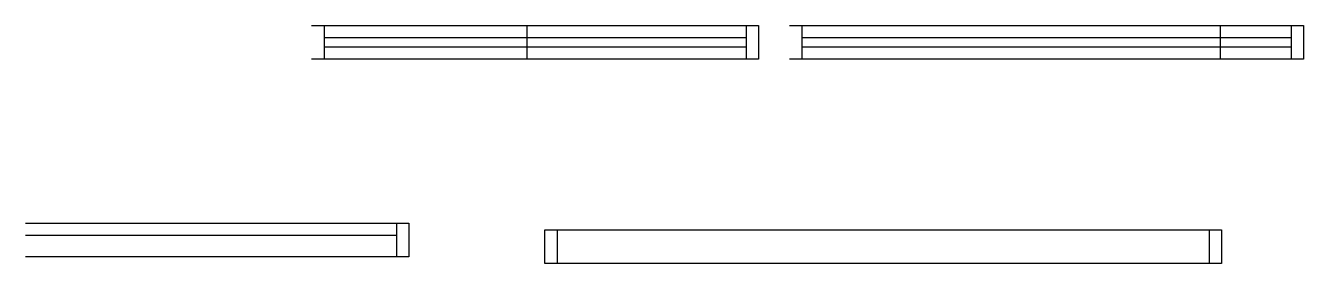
# Model space of a CAD drawing. Header units: metres. Extents: x 2263 to 2986, y 16242 to 16376.
import ezdxf

# ---------------------------------------------------------------- set-up
doc = ezdxf.new("R2010")
doc.units = ezdxf.units.M
doc.layers.add('Painéis', color=7, linetype='Continuous')
doc.layers.add('SARR_2.2x7', color=7, linetype='Continuous')

msp = doc.modelspace()

# ---------------------------------------------------------------- linework, layer by layer
at = {"layer": 'Painéis', "color": 7, "lineweight": 25}
for p, q in [((2546.74, 16357.37), (2546.74, 16376.37)), ((2939.15, 16357.37), (2939.15, 16376.37))]:
    msp.add_line(p, q, dxfattribs=at)
for points in [[(2424.74, 16376.37), (2677.74, 16376.37), (2677.74, 16357.37), (2424.74, 16357.37)], [(2695.15, 16376.37), (2986.15, 16376.37), (2986.15, 16357.37), (2695.15, 16357.37)], [(2262.8, 16264.64), (2479.8, 16264.64), (2479.8, 16245.64), (2262.8, 16245.64)], [(2800.8, 16241.83), (2556.8, 16241.83), (2556.8, 16260.83), (2800.8, 16260.83)], [(2800.8, 16260.83), (2939.8, 16260.83), (2939.8, 16241.83), (2800.8, 16241.83)]]:
    msp.add_lwpolyline(points, dxfattribs=at)
at = {"layer": 'SARR_2.2x7', "color": 7, "lineweight": 25}
for p, q in [((2431.74, 16376.37), (2431.74, 16357.37)), ((2670.74, 16376.37), (2670.74, 16357.37)), ((2702.15, 16376.37), (2702.15, 16357.37)), ((2979.15, 16376.37), (2979.15, 16357.37)), ((2670.74, 16369.37), (2431.74, 16369.37)), ((2431.74, 16364.37), (2670.74, 16364.37)), ((2979.15, 16369.37), (2702.15, 16369.37)), ((2702.15, 16364.37), (2979.15, 16364.37)), ((2472.8, 16264.64), (2472.8, 16245.64)), ((2472.8, 16257.64), (2262.8, 16257.64)), ((2563.8, 16260.83), (2563.8, 16241.83)), ((2932.8, 16260.83), (2932.8, 16241.83))]:
    msp.add_line(p, q, dxfattribs=at)

doc.saveas('drawing.dxf')
